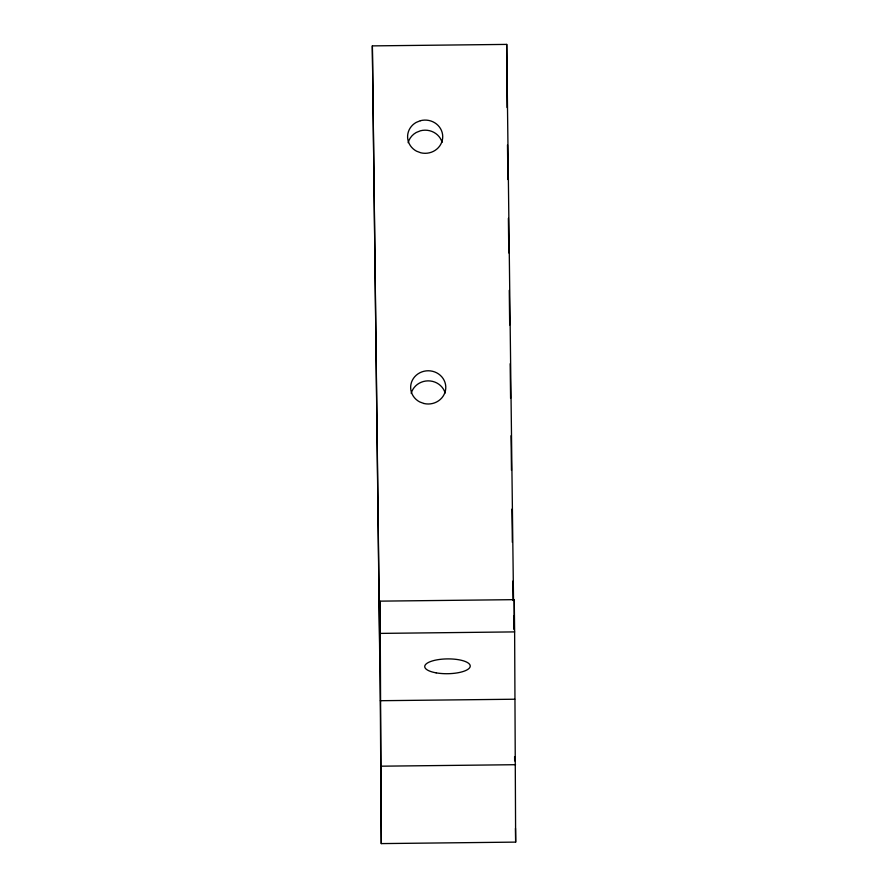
<?xml version="1.0" encoding="UTF-8"?>
<svg xmlns="http://www.w3.org/2000/svg" width="888" height="888" viewBox="0 0 888 888"><rect width="100%" height="100%" fill="white"/><g stroke="black" fill="none" stroke-linecap="round" stroke-linejoin="round"><path stroke-width="1.33" d="M372.35 45.887L379.964 668.453L379.864 601.143L514.241 599.655L514.629 631.901L515.651 842.113L381.274 843.6L380.375 710.8L372.35 45.887L506.726 44.4L513.519 600.41M381.274 843.6L380.253 633.399L514.629 631.901M380.353 700.71L514.729 699.222M381.152 766.189L515.528 764.701M513.708 615.662L513.875 629.525M507.037 107.537L506.726 44.4M507.492 144.933L507.914 179.554M508.391 218.326L508.813 252.947M509.268 290.332L509.69 324.953M510.167 363.725L510.589 398.346M511.044 435.731L511.466 470.351M511.943 509.124L512.343 542.357M512.82 581.14L513.053 600.521M514.607 756.765L514.652 760.894M515.473 828.349L515.651 842.113M379.864 601.143L380.253 633.399M514.241 599.655L514.274 628.504M408.147 142.679A17.571 16.617 -0.1 0 1 416.206 132.501L420.424 130.791A17.571 16.617 -0.1 0 1 442.091 142.302M411.211 393.373A17.571 16.617 -0.1 0 1 428.027 380.863A17.571 16.617 -0.1 0 1 445.154 392.996M420.413 120.701L416.195 122.411A17.571 16.617 -0.1 0 0 416.539 151.182L420.801 152.792A17.571 16.617 -0.1 0 0 442.724 136.508A17.571 16.617 -0.1 0 0 420.413 120.701M423.865 403.485L419.602 401.876A17.571 16.617 -0.1 0 1 417.971 373.892A17.571 16.617 -0.1 0 1 445.487 384.304A17.571 16.617 -0.1 0 1 423.865 403.485M436.13 672.849A22.744 7.404 -0.7 0 0 470.229 666.056A22.744 7.404 -0.7 0 0 436.108 660.017A22.744 7.404 -0.7 0 0 436.13 672.849"/></g></svg>
